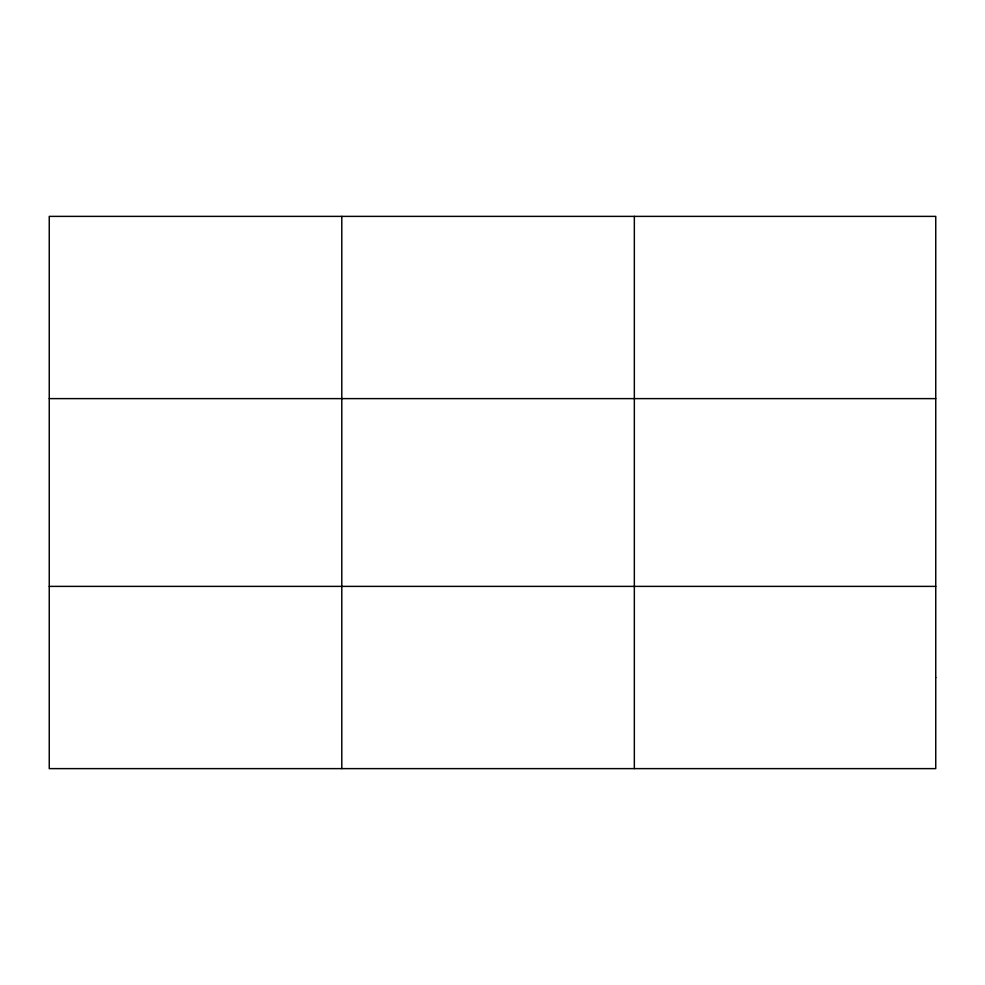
<?xml version="1.0" encoding="UTF-8"?>
<svg xmlns="http://www.w3.org/2000/svg" width="985" height="985" viewBox="0 0 985 985"><rect width="100%" height="100%" fill="white"/><g stroke="black" fill="none" stroke-linecap="round" stroke-linejoin="round"><path stroke-width="1.48" d="M341.795 216.38L341.795 768.62M634.34 216.38L634.34 768.62M49.25 398.617L935.75 398.617M49.25 586.383L935.75 586.383M935.75 677.508L935.75 768.62L49.25 768.62L49.25 216.38L935.75 216.38L935.75 677.508"/></g></svg>
